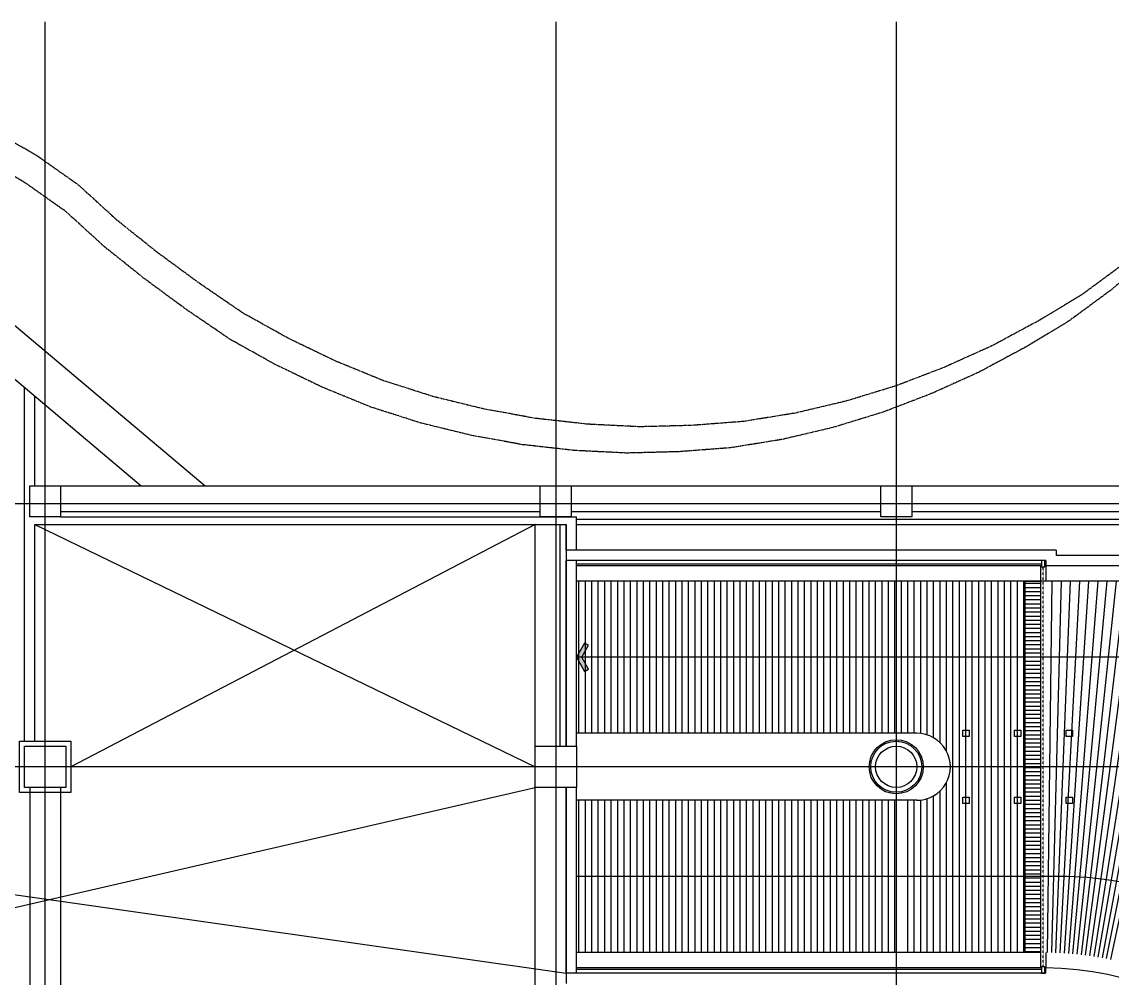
# Model space of a CAD drawing. Header units: metres. Extents: x 630750 to 860239, y 578133 to 726633.
# Drawn here: x 737552 to 758692, y 687710 to 706259 of the extents above; entities that cross this region are included whole.
import ezdxf

# ---------------------------------------------------------------- set-up
doc = ezdxf.new("R2010")
doc.units = ezdxf.units.M
for name, pattern in [('H2', [0.5, 0.25, -0.25]), ('SITE$0$ACAD$0$DASHED', [19.05, 12.7, -6.35]), ('SITE$0$PROPERTY', [37.5, 25, -2.5, 2.5, -2.5, 2.5, -2.5])]:
    doc.linetypes.add(name, pattern=pattern)
doc.layers.add('A-CEN-1', color=1, linetype='Continuous', plot=False)
for name, color, linetype in [('A-CON', 2, 'Continuous'), ('A-ELE-7', 7, 'Continuous'), ('A-ELE-9', 9, 'Continuous'), ('A-HAT', 8, 'Continuous'), ('A-HAT-0', 7, 'Continuous'), ('A-HAT-1', 9, 'Continuous'), ('A-STL1', 4, 'Continuous'), ('A-STONE', 6, 'Continuous'), ('A-TXT-S', 3, 'Continuous'), ('A-WAL-BLK', 3, 'Continuous'), ('A-WAL-DW', 7, 'Continuous'), ('A-WALL-CONC', 2, 'Continuous'), ('A-WIN-GLASS', 4, 'Continuous'), ('fire shutter', 2, 'Continuous'), ('HYUN', 7, 'Continuous'), ('SITE$0$C-PROP', 72, 'SITE$0$ACAD$0$DASHED'), ('SYM1', 7, 'Continuous')]:
    doc.layers.add(name, color=color, linetype=linetype)

# ---------------------------------------------------------------- blocks, each defined once
blk = doc.blocks.new('중간 단면 대지')
at = {"layer": 'SITE$0$C-PROP', "color": 9, "linetype": 'SITE$0$PROPERTY'}
blk.add_lwpolyline([(969173, 418344), (968361, 417746), (967499, 417227), (966609, 416748), (965685, 416332), (964748, 415972), (963777, 415675), (962795, 415444), (961793, 415282), (960786, 415205), (959784, 415179), (958774, 415229), (957762, 415342), (956771, 415522), (955788, 415762), (954816, 416072), (953887, 416453), (952976, 416891), (952092, 417383), (951253, 417956), (950442, 418551), (949653, 419181), (948910, 419860), (948094, 420436), (947232, 420933)], dxfattribs=at)

msp = doc.modelspace()

# ---------------------------------------------------------------- hatches: boundary and pattern name
at = {"layer": 'A-HAT'}
h = msp.add_hatch(dxfattribs=at)
h.set_pattern_fill('ANSI31', color=256, scale=25, angle=135, style=0)
h.set_pattern_definition([(180, (-210250.01, 578132.775), (-7e-15, -79.375), [])])
h.paths.add_polyline_path([(757009.4, 693935.2), (757299.4, 693935.2), (757299.4, 695405.2), (757009.4, 695405.2)])
h.paths.add_polyline_path([(757009.4, 691810.2), (757299.4, 691810.2), (757299.4, 693935.2), (757009.4, 693935.2)])
h.paths.add_polyline_path([(757299.4, 691810.2), (757009.4, 691810.2), (757009.4, 689685.2), (757299.4, 689685.2)])
h.paths.add_polyline_path([(757009.4, 688215.2), (757299.4, 688215.2), (757299.4, 689685.2), (757009.4, 689685.2)])
at = {"layer": 'SYM1'}
msp.add_hatch(color=256, dxfattribs=at).paths.add_polyline_path([(748304.4, 693935.2), (748463.4, 694210.6), (748540.4, 694166.2), (748407, 693935.2), (748540.4, 693704.3), (748463.4, 693659.8)])

# ---------------------------------------------------------------- linework, layer by layer
at = {"color": 6, "elevation": 0}
for points in [[(755799.3, 692400.2), (755799.3, 692520.2), (755919.3, 692520.2), (755919.3, 692400.2)], [(756799.3, 692400.2), (756799.3, 692520.2), (756919.3, 692520.2), (756919.3, 692400.2)], [(757799.3, 692400.2), (757799.3, 692520.2), (757919.3, 692520.2), (757919.3, 692400.2)], [(755799.3, 691100.2), (755799.3, 691220.2), (755919.3, 691220.2), (755919.3, 691100.2)], [(756799.3, 691100.2), (756799.3, 691220.2), (756919.3, 691220.2), (756919.3, 691100.2)], [(757799.3, 691100.2), (757799.3, 691220.2), (757919.3, 691220.2), (757919.3, 691100.2)]]:
    msp.add_lwpolyline(points, close=True, dxfattribs=at)
at = {"layer": 'A-CEN-1', "linetype": 'Continuous', "ltscale": 0.1}
for p, q in [((738004.4, 657452.7, 0), (738004.4, 706258.8, 0)), ((796986.3, 696910.2, 0), (728504.4, 696910.2, 0)), ((796986.3, 691810.2, 0), (728504.4, 691810.2, 0))]:
    msp.add_line(p, q, dxfattribs=at)
at = {"layer": 'A-CEN-1', "linetype": 'Continuous'}
for p, q in [((747904.4, 706258.8, 0), (747904.4, 599969.6, 0)), ((754504.4, 706258.8, 0), (754504.4, 599969.6, 0)), ((795684.4, 691810.2, 0), (657202.6, 691810.2, 0))]:
    msp.add_line(p, q, dxfattribs=at)
at = {"layer": 'A-CON', "elevation": 0}
for points in [[(737704.4, 697260.2), (738304.4, 697260.2), (738304.4, 696660.2), (737704.4, 696660.2)], [(747604.4, 697260.2), (748204.4, 697260.2), (748204.4, 696660.2), (747604.4, 696660.2)], [(754204.4, 697260.2), (754804.4, 697260.2), (754804.4, 696660.2), (754204.4, 696660.2)], [(737604.4, 692210.2), (738404.4, 692210.2), (738404.4, 691410.2), (737604.4, 691410.2)], [(747504.4, 692210.2), (748304.4, 692210.2), (748304.4, 691410.2), (747504.4, 691410.2)]]:
    msp.add_lwpolyline(points, close=True, dxfattribs=at)
at = {"layer": 'A-CON'}
msp.add_circle((754504.4, 691810.2, 0), 400, dxfattribs=at)
at = {"layer": 'A-ELE-7'}
for p, q in [((757304.4, 695410.2, 0), (748304.4, 695410.2, 0)), ((759624.4, 695410.2, 0), (757304.4, 695410.2, 0)), ((759476.1, 693935.2, 0), (748304.4, 693935.2, 0)), ((754904.4, 692460.2, 0), (748304.4, 692460.2, 0)), ((757304.4, 692460.2, 0), (757304.4, 691160.2, 0)), ((754906.8, 691160.2, 0), (748304.4, 691160.2, 0)), ((757819.4, 689685.2, 0), (748304.4, 689685.2, 0)), ((757304.4, 688210.2, 0), (748304.4, 688210.2, 0))]:
    msp.add_line(p, q, dxfattribs=at)
for centre, radius, start, end in [((754904.4, 691810.2, 0), 650, 269.78409, 90), ((757532.1, 682017.6, 0), 7673, 359.19797, 87.85437)]:
    msp.add_arc(centre, radius, start, end, dxfattribs=at)
at = {"layer": 'A-ELE-9'}
for p, q in [((748304.4, 696610.2, 0), (770354.4, 696610.2, 0)), ((748304.4, 696510.2, 0), (770354.4, 696510.2, 0))]:
    msp.add_line(p, q, dxfattribs=at)
at = {"layer": 'A-HAT'}
for p, q in [((748354.4, 692460.2, 0), (748354.4, 695410.2, 0)), ((748479.4, 692460.2, 0), (748479.4, 695410.2, 0)), ((748604.4, 692460.2, 0), (748604.4, 695410.2, 0)), ((748729.4, 692460.2, 0), (748729.4, 695410.2, 0)), ((748854.4, 692460.2, 0), (748854.4, 695410.2, 0)), ((748979.4, 692460.2, 0), (748979.4, 695410.2, 0)), ((749104.4, 692460.2, 0), (749104.4, 695410.2, 0)), ((749229.4, 692460.2, 0), (749229.4, 695410.2, 0)), ((749354.4, 692460.2, 0), (749354.4, 695410.2, 0)), ((749479.4, 692460.2, 0), (749479.4, 695410.2, 0)), ((749604.4, 692460.2, 0), (749604.4, 695410.2, 0)), ((749729.4, 692460.2, 0), (749729.4, 695410.2, 0)), ((749854.4, 692460.2, 0), (749854.4, 695410.2, 0)), ((749979.4, 692460.2, 0), (749979.4, 695410.2, 0)), ((750104.4, 692460.2, 0), (750104.4, 695410.2, 0)), ((750229.4, 692460.2, 0), (750229.4, 695410.2, 0)), ((750354.4, 692460.2, 0), (750354.4, 695410.2, 0)), ((750479.4, 692460.2, 0), (750479.4, 695410.2, 0)), ((750604.4, 692460.2, 0), (750604.4, 695410.2, 0)), ((750729.4, 692460.2, 0), (750729.4, 695410.2, 0)), ((750854.4, 692460.2, 0), (750854.4, 695410.2, 0)), ((750979.4, 692460.2, 0), (750979.4, 695410.2, 0)), ((751104.4, 692460.2, 0), (751104.4, 695410.2, 0)), ((751229.4, 692460.2, 0), (751229.4, 695410.2, 0)), ((751354.4, 692460.2, 0), (751354.4, 695410.2, 0)), ((751479.4, 692460.2, 0), (751479.4, 695410.2, 0)), ((751604.4, 692460.2, 0), (751604.4, 695410.2, 0)), ((751729.4, 692460.2, 0), (751729.4, 695410.2, 0)), ((751854.4, 692460.2, 0), (751854.4, 695410.2, 0)), ((751979.4, 692460.2, 0), (751979.4, 695410.2, 0)), ((752104.4, 692460.2, 0), (752104.4, 695410.2, 0)), ((752229.4, 692460.2, 0), (752229.4, 695410.2, 0)), ((752354.4, 692460.2, 0), (752354.4, 695410.2, 0)), ((752479.4, 692460.2, 0), (752479.4, 695410.2, 0)), ((752604.4, 692460.2, 0), (752604.4, 695410.2, 0)), ((752729.4, 692460.2, 0), (752729.4, 695410.2, 0)), ((752854.4, 692460.2, 0), (752854.4, 695410.2, 0)), ((752979.4, 692460.2, 0), (752979.4, 695410.2, 0)), ((753104.4, 692460.2, 0), (753104.4, 695410.2, 0)), ((753229.4, 692460.2, 0), (753229.4, 695410.2, 0)), ((753354.4, 692460.2, 0), (753354.4, 695410.2, 0)), ((753479.4, 692460.2, 0), (753479.4, 695410.2, 0)), ((753604.4, 692460.2, 0), (753604.4, 695410.2, 0)), ((753729.4, 692460.2, 0), (753729.4, 695410.2, 0)), ((753854.4, 692460.2, 0), (753854.4, 695410.2, 0)), ((753979.4, 692460.2, 0), (753979.4, 695410.2, 0)), ((754104.4, 692460.2, 0), (754104.4, 695410.2, 0)), ((754229.4, 692460.2, 0), (754229.4, 695410.2, 0)), ((754354.4, 692460.2, 0), (754354.4, 695410.2, 0)), ((754479.4, 692460.2, 0), (754479.4, 695410.2, 0)), ((754604.4, 692460.2, 0), (754604.4, 695410.2, 0)), ((754729.4, 692460.2, 0), (754729.4, 695410.2, 0)), ((754854.4, 692460.2, 0), (754854.4, 695410.2, 0)), ((754979.4, 692455.9, 0), (754979.4, 695410.2, 0)), ((755104.4, 692428.7, 0), (755104.4, 695410.2, 0)), ((755229.4, 692373.1, 0), (755229.4, 695410.2, 0)), ((755354.4, 692279.3, 0), (755354.4, 695410.2, 0)), ((755479.4, 692113.3, 0), (755479.4, 695410.2, 0)), ((755604.4, 688210.2, 0), (755604.4, 695410.2, 0)), ((755729.4, 688210.2, 0), (755729.4, 695410.2, 0)), ((755854.4, 688210.2, 0), (755854.4, 695410.2, 0)), ((755979.4, 688210.2, 0), (755979.4, 695410.2, 0)), ((756104.4, 688210.2, 0), (756104.4, 695410.2, 0)), ((756229.4, 688210.2, 0), (756229.4, 695410.2, 0)), ((756354.4, 688210.2, 0), (756354.4, 695410.2, 0)), ((756479.4, 688210.2, 0), (756479.4, 695410.2, 0)), ((756604.4, 688210.2, 0), (756604.4, 695410.2, 0)), ((756729.4, 688210.2, 0), (756729.4, 695410.2, 0)), ((756854.4, 688210.2, 0), (756854.4, 695410.2, 0)), ((756979.4, 688210.2, 0), (756979.4, 695410.2, 0)), ((757436.8, 688209.7, 0), (757531.1, 695410.2, 0)), ((757519.3, 688208.1, 0), (757707.9, 695410.2, 0)), ((757601.7, 688205.4, 0), (757884.8, 695410.2, 0)), ((757684.1, 688201.6, 0), (758061.9, 695410.2, 0)), ((757766.4, 688196.7, 0), (758239.2, 695410.2, 0)), ((757848.7, 688190.8, 0), (758416.9, 695410.2, 0)), ((757930.8, 688183.8, 0), (758594.8, 695410.2, 0)), ((758012.9, 688175.7, 0), (758773.3, 695410.2, 0)), ((758094.9, 688166.6, 0), (758952.2, 695410.2, 0)), ((758176.7, 688156.3, 0), (759131.7, 695410.2, 0)), ((758258.4, 688145, 0), (759311.8, 695410.2, 0)), ((758339.9, 688132.7, 0), (759492.6, 695410.2, 0)), ((758421.3, 688119.2, 0), (759674.1, 695410.1, 0)), ((758502.5, 688104.7, 0), (759856, 695407.6, 0)), ((758583.4, 688089.2, 0), (760038, 695401.9, 0)), ((758664.2, 688072.6, 0), (760220.2, 695392.9, 0)), ((755479.4, 688210.2, 0), (755479.4, 691507.1, 0)), ((755354.4, 688210.2, 0), (755354.4, 691341.2, 0)), ((748354.4, 688210.2, 0), (748354.4, 691160.2, 0)), ((748479.4, 688210.2, 0), (748479.4, 691160.2, 0)), ((748604.4, 688210.2, 0), (748604.4, 691160.2, 0)), ((748729.4, 688210.2, 0), (748729.4, 691160.2, 0)), ((748854.4, 688210.2, 0), (748854.4, 691160.2, 0)), ((748979.4, 688210.2, 0), (748979.4, 691160.2, 0)), ((749104.4, 688210.2, 0), (749104.4, 691160.2, 0)), ((749229.4, 688210.2, 0), (749229.4, 691160.2, 0)), ((749354.4, 688210.2, 0), (749354.4, 691160.2, 0)), ((749479.4, 688210.2, 0), (749479.4, 691160.2, 0)), ((749604.4, 688210.2, 0), (749604.4, 691160.2, 0)), ((749729.4, 688210.2, 0), (749729.4, 691160.2, 0)), ((749854.4, 688210.2, 0), (749854.4, 691160.2, 0)), ((749979.4, 688210.2, 0), (749979.4, 691160.2, 0)), ((750104.4, 688210.2, 0), (750104.4, 691160.2, 0)), ((750229.4, 688210.2, 0), (750229.4, 691160.2, 0)), ((750354.4, 688210.2, 0), (750354.4, 691160.2, 0)), ((750479.4, 688210.2, 0), (750479.4, 691160.2, 0)), ((750604.4, 688210.2, 0), (750604.4, 691160.2, 0)), ((750729.4, 688210.2, 0), (750729.4, 691160.2, 0)), ((750854.4, 688210.2, 0), (750854.4, 691160.2, 0)), ((750979.4, 688210.2, 0), (750979.4, 691160.2, 0)), ((751104.4, 688210.2, 0), (751104.4, 691160.2, 0)), ((751229.4, 688210.2, 0), (751229.4, 691160.2, 0)), ((751354.4, 688210.2, 0), (751354.4, 691160.2, 0)), ((751479.4, 688210.2, 0), (751479.4, 691160.2, 0)), ((751604.4, 688210.2, 0), (751604.4, 691160.2, 0)), ((751729.4, 688210.2, 0), (751729.4, 691160.2, 0)), ((751854.4, 688210.2, 0), (751854.4, 691160.2, 0)), ((751979.4, 688210.2, 0), (751979.4, 691160.2, 0)), ((752104.4, 688210.2, 0), (752104.4, 691160.2, 0)), ((752229.4, 688210.2, 0), (752229.4, 691160.2, 0)), ((752354.4, 688210.2, 0), (752354.4, 691160.2, 0)), ((752479.4, 688210.2, 0), (752479.4, 691160.2, 0)), ((752604.4, 688210.2, 0), (752604.4, 691160.2, 0)), ((752729.4, 688210.2, 0), (752729.4, 691160.2, 0)), ((752854.4, 688210.2, 0), (752854.4, 691160.2, 0)), ((752979.4, 688210.2, 0), (752979.4, 691160.2, 0)), ((753104.4, 688210.2, 0), (753104.4, 691160.2, 0)), ((753229.4, 688210.2, 0), (753229.4, 691160.2, 0)), ((753354.4, 688210.2, 0), (753354.4, 691160.2, 0)), ((753479.4, 688210.2, 0), (753479.4, 691160.2, 0)), ((753604.4, 688210.2, 0), (753604.4, 691160.2, 0)), ((753729.4, 688210.2, 0), (753729.4, 691160.2, 0)), ((753854.4, 688210.2, 0), (753854.4, 691160.2, 0)), ((753979.4, 688210.2, 0), (753979.4, 691160.2, 0)), ((754104.4, 688210.2, 0), (754104.4, 691160.2, 0)), ((754229.4, 688210.2, 0), (754229.4, 691160.2, 0)), ((754354.4, 688210.2, 0), (754354.4, 691160.2, 0)), ((754479.4, 688210.2, 0), (754479.4, 691160.2, 0)), ((754729.4, 688210.2, 0), (754729.4, 691160.2, 0)), ((754854.4, 688210.2, 0), (754854.4, 691160.2, 0)), ((754979.4, 688210.2, 0), (754979.4, 691164.6, 0)), ((755104.4, 688210.2, 0), (755104.4, 691191.8, 0)), ((755229.4, 688210.2, 0), (755229.4, 691247.3, 0))]:
    msp.add_line(p, q, dxfattribs=at)
at = {"layer": 'A-HAT-0'}
for p, q in [((757304.4, 695710.2, 0), (757304.4, 695411.1, 0)), ((757404.4, 695710.2, 0), (757404.4, 695410.2, 0)), ((757304.4, 692460.2, 0), (757304.4, 691160.2, 0)), ((757304.4, 688210.2, 0), (757304.4, 687910, 0)), ((757404.4, 688210.2, 0), (757404.4, 687910, 0))]:
    msp.add_line(p, q, dxfattribs=at)
at = {"layer": 'A-HAT-1', "color": 8}
for p, q in [((737804.4, 696510.2, 0), (747504.4, 691810.2, 0)), ((747504.4, 696510.2, 0), (738504.4, 691810.2, 0)), ((747504.4, 692210.2, 0), (747504.4, 696510.2, 0)), ((718704.4, 691986.2, 0), (748104.4, 687810.2, 0)), ((718454.4, 684710.2, 0), (747504.4, 691410.2, 0)), ((747504.4, 684710.2, 0), (747504.4, 691410.2, 0))]:
    msp.add_line(p, q, dxfattribs=at)
at = {"layer": 'A-STL1', "elevation": 0}
msp.add_lwpolyline([(757004.4, 688210.2), (757004.4, 695410.2), (757304.4, 695410.2), (757304.4, 688210.2)], close=True, dxfattribs=at)
at = {"layer": 'A-STONE', "elevation": 0}
msp.add_lwpolyline([(737504.4, 692310.2), (738504.4, 692310.2), (738504.4, 691310.2), (737504.4, 691310.2)], close=True, dxfattribs=at)
at = {"layer": 'A-STONE'}
for radius in [525, 495]:
    msp.add_circle((754504.4, 691810.2, 0), radius, dxfattribs=at)
at = {"layer": 'A-TXT-S'}
for p, q in [((748104.4, 696510.2, 0), (748104.4, 692210.2, 0)), ((748104.4, 691410.2, 0), (748104.4, 687810.2, 0))]:
    msp.add_line(p, q, dxfattribs=at)
at = {"layer": 'A-WAL-BLK'}
for p, q in [((737604.4, 696510.2, 0), (737604.4, 699165.2, 0)), ((737804.4, 697260.2, 0), (737804.4, 698996.6, 0)), ((738304.4, 696660.2, 0), (748304.4, 696660.2, 0)), ((748304.4, 696010.2, 0), (748304.4, 696660.2, 0)), ((737604.4, 692310.2, 0), (737604.4, 696510.2, 0)), ((737804.4, 696510.2, 0), (740404.4, 696510.2, 0)), ((737804.4, 692310.2, 0), (737804.4, 696510.2, 0)), ((737804.4, 695010.2, 0), (737804.4, 696510.2, 0)), ((737804.4, 696510.2, 0), (740404.4, 696510.2, 0)), ((737804.4, 695010.2, 0), (737804.4, 696510.2, 0)), ((738004.4, 696510.2, 0), (748104.4, 696510.2, 0)), ((748104.4, 696010.2, 0), (748104.4, 696510.2, 0)), ((748104.4, 692210.2, 0), (748104.4, 695810.2, 0)), ((748304.4, 692210.2, 0), (748304.4, 695810.2, 0)), ((748104.4, 687810.2, 0), (748104.4, 691410.2, 0)), ((748304.4, 687810.2, 0), (748304.4, 691410.2, 0))]:
    msp.add_line(p, q, dxfattribs=at)
at = {"layer": 'A-WAL-DW'}
for p, q in [((747984.4, 696510.2, 0), (747984.4, 692210.2, 0)), ((737704.4, 691410.2, 0), (737704.4, 684765.2, 0)), ((738304.4, 691410.2, 0), (738304.4, 684765.2, 0))]:
    msp.add_line(p, q, dxfattribs=at)
at = {"layer": 'A-WALL-CONC'}
for p, q in [((734404.4, 702910.2, 0), (741104.4, 697260.2, 0)), ((736725.1, 699906.7, 0), (739863.4, 697260.2, 0)), ((737704.4, 697260.2, 0), (754204.4, 697260.2, 0)), ((754804.4, 697260.2, 0), (770204.4, 697260.2, 0)), ((738304.4, 696760.2, 0), (747604.4, 696760.2, 0)), ((748204.4, 696760.2, 0), (754204.4, 696760.2, 0)), ((754804.4, 696760.2, 0), (762704.4, 696760.2, 0)), ((757604.4, 696010.2, 0), (748104.4, 696010.2, 0)), ((748104.4, 696010.2, 0), (748104.4, 695810.2, 0)), ((757604.4, 696010.2, 0), (757604.4, 695910.2, 0)), ((757404.4, 695810.2, 0), (748104.4, 695810.2, 0)), ((757404.4, 695810.2, 0), (757404.4, 695710.2, 0)), ((759624.4, 695910.2, 0), (757604.4, 695910.2, 0)), ((759624.4, 695710.2, 0), (757404.4, 695710.2, 0)), ((757404.4, 687810.2, 0), (757404.4, 687910, 0)), ((757404.4, 687810.2, 0), (757404.4, 687910, 0)), ((757404.4, 687810.2, 0), (748104.4, 687810.2, 0)), ((748104.4, 687810.2, 0), (748104.4, 687610.2, 0)), ((757404.4, 687810.2, 0), (748104.4, 687810.2, 0))]:
    msp.add_line(p, q, dxfattribs=at)
msp.add_arc((757354.4, 681910.2, 0), 6000, 360, 89.52252, dxfattribs=at)
at = {"layer": 'A-WIN-GLASS'}
for p, q in [((757324.4, 695740.2, 0), (748304.4, 695740.2, 0)), ((757324.4, 695710.2, 0), (748304.4, 695710.2, 0)), ((757324.4, 687910.2, 0), (748304.4, 687910.2, 0)), ((757324.4, 687880.2, 0), (748304.4, 687880.2, 0))]:
    msp.add_line(p, q, dxfattribs=at)
at = {"layer": 'fire shutter', "color": 2, "linetype": 'H2'}
msp.add_line((757354.4, 687930.2, 0), (757354.4, 695690.2, 0), dxfattribs=at)
at = {"layer": 'fire shutter', "elevation": 0}
for points in [[(757324.4, 695810.2), (757324.4, 695690.2), (757384.4, 695690.2), (757384.4, 695810.2)], [(757324.4, 687930.2), (757324.4, 687810.2), (757384.4, 687810.2), (757384.4, 687930.2)]]:
    msp.add_lwpolyline(points, close=True, dxfattribs=at)
at = {"layer": 'SITE$0$C-PROP', "color": 9, "linetype": 'SITE$0$PROPERTY'}
msp.add_lwpolyline([(759442, 701721.7), (758672.6, 701059), (757860.6, 700461.7), (756999.4, 699942.4), (756108.8, 699463.5), (755185.2, 699047.1), (754247.6, 698687.4), (753276.9, 698390.1), (752295.3, 698159.1), (751293.1, 697997.1), (750285.8, 697920.5), (749283.7, 697894.6), (748273.5, 697944.4), (747261.9, 698057.4), (746271, 698237.3), (745288.1, 698477.5), (744316.3, 698787.6), (743387.2, 699168.2), (742475.8, 699606.1), (741591.6, 700098.5), (740753, 700670.9), (739942.4, 701266.2), (739153.1, 701896.7), (738410.2, 702575.7), (737593.7, 703151.8), (736731.5, 703647.8)], dxfattribs=at)
at = {"layer": 'SYM1', "elevation": 0}
msp.add_lwpolyline([(748540.4, 693704.3), (748407, 693935.2), (748540.4, 694166.2), (748463.4, 694210.6), (748304.4, 693935.2), (748463.4, 693659.8)], close=True, dxfattribs=at)

# ---------------------------------------------------------------- block references
at = {"layer": 'HYUN'}
msp.add_blockref('중간 단면 대지', (-210250, 283225.3, 0), dxfattribs=at)

doc.saveas('drawing.dxf')
